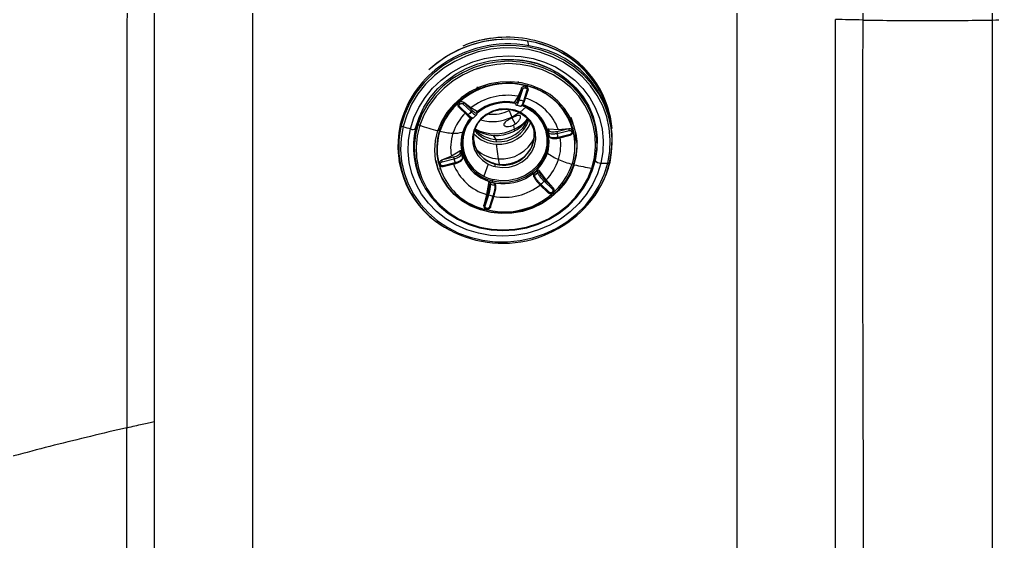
# Model space of a CAD drawing. Extents: x 943 to 1030, y 781 to 934.
# Drawn here: x 1001.1 to 1010.1, y 837.47 to 842.3 of the extents above; entities that cross this region are included whole.
import ezdxf

# ---------------------------------------------------------------- set-up
doc = ezdxf.new("R2010")
doc.units = 0
doc.header["$MEASUREMENT"] = 0
doc.layers.add('1', color=4, linetype='Continuous')

# ---------------------------------------------------------------- blocks, each defined once
blk = doc.blocks.new('AIRA')
at = {"layer": '1', "color": 3, "linetype": 'Continuous', "lineweight": 25}
for p, q in [((62.6344, 38.8911), (62.626, 38.9343)), ((62.7249, 38.8707), (62.6344, 38.8911)), ((62.1546, 38.5061), (62.1575, 38.4978)), ((62.1668, 38.505), (62.1677, 38.5022)), ((62.5664, 38.496), (62.5339, 38.395)), ((62.5663, 38.4964), (62.5359, 38.4232)), ((62.5391, 38.5515), (62.54, 38.5604)), ((62.5493, 38.5484), (62.5495, 38.55)), ((62.5687, 38.5013), (62.5663, 38.4964)), ((62.5663, 38.4964), (62.5664, 38.496)), ((62.5664, 38.496), (62.5687, 38.5013)), ((62.603, 38.5017), (62.6049, 38.5012)), ((62.6056, 38.5158), (62.6076, 38.5153)), ((62.6079, 38.5196), (62.6066, 38.5274)), ((62.5359, 38.4232), (62.5047, 38.3742)), ((62.5461, 38.3878), (62.5785, 38.4888)), ((62.6181, 38.479), (62.5856, 38.3779)), ((62.596, 38.3788), (62.6285, 38.4799)), ((62.6297, 38.4861), (62.6285, 38.4805)), ((62.6285, 38.4799), (62.6285, 38.4805)), ((61.9867, 38.322), (61.983, 38.3263)), ((61.9871, 38.3213), (62.0645, 38.2474)), ((61.9883, 38.3623), (61.9898, 38.3636)), ((62.0736, 38.2514), (61.9961, 38.3253)), ((61.997, 38.351), (61.9985, 38.3524)), ((62.0262, 38.3524), (62.1036, 38.2785)), ((62.0339, 38.3648), (62.0294, 38.3681)), ((62.0294, 38.3681), (62.0339, 38.3645)), ((62.0975, 38.3149), (62.0339, 38.3648)), ((62.0339, 38.3645), (62.0339, 38.3648)), ((62.1114, 38.2906), (62.0339, 38.3645)), ((62.5039, 38.3718), (62.5079, 38.3561)), ((62.5081, 38.3612), (62.5047, 38.3742)), ((62.5538, 38.2753), (62.6085, 38.3214)), ((61.6281, 38.2394), (61.6074, 38.1828)), ((62.1517, 38.287), (62.0975, 38.3149)), ((62.1517, 38.287), (62.1536, 38.2736)), ((62.1564, 38.2676), (62.1541, 38.2845)), ((62.4534, 38.293), (62.4778, 38.2314)), ((62.4778, 38.2314), (62.4794, 38.2232)), ((63.3899, 38.2204), (63.387, 38.2355)), ((61.6114, 38.1656), (61.6074, 38.1828)), ((62.4794, 38.2232), (62.5101, 38.168)), ((62.4923, 38.1566), (62.4997, 38.1183)), ((63.3944, 38.1765), (63.3861, 38.2197)), ((62.3327, 38.0248), (62.3088, 38.0618)), ((62.683, 38.0804), (62.6835, 38.051)), ((62.8146, 38.0926), (62.8106, 38.1127)), ((62.8146, 38.0926), (62.8193, 38.0865)), ((62.9083, 38.1125), (62.8205, 38.1201)), ((62.8232, 38.1064), (62.8205, 38.1201)), ((63.0036, 38.1225), (62.8937, 38.0953)), ((62.8973, 38.0804), (63.0072, 38.1075)), ((63.0167, 38.0706), (62.9068, 38.0434)), ((63.0036, 38.1228), (62.9084, 38.1125)), ((62.9087, 38.0365), (63.0186, 38.0637)), ((63.0096, 38.1234), (63.0036, 38.1228)), ((63.0036, 38.1225), (63.0096, 38.1234)), ((63.0036, 38.1228), (63.0036, 38.1225)), ((63.0242, 38.0664), (63.0185, 38.0645)), ((63.0308, 38.0947), (63.0313, 38.0929)), ((63.0414, 38.1012), (63.0418, 38.0994)), ((63.0571, 38.0465), (63.056, 38.0541)), ((63.2587, 38.0926), (63.2562, 38.1097)), ((62.3372, 38.0031), (62.3327, 38.0248)), ((62.3549, 37.8447), (62.3348, 37.98)), ((61.9195, 37.8682), (61.8293, 37.8327)), ((61.9964, 37.9165), (61.9195, 37.8682)), ((61.9964, 37.9165), (61.999, 37.9028)), ((62.0094, 37.9148), (62.0133, 37.8947)), ((62.0115, 37.8876), (62.0133, 37.8947)), ((62.0233, 37.8557), (62.02, 37.8736)), ((61.4327, 37.8286), (61.4384, 37.7988)), ((61.5915, 37.7883), (61.5955, 37.7714)), ((61.798, 37.8112), (61.7997, 37.8037)), ((61.8068, 37.7943), (61.8063, 37.7961)), ((61.8188, 37.7933), (61.8183, 37.7952)), ((61.8293, 37.8327), (61.8236, 37.8304)), ((61.8236, 37.8304), (61.8293, 37.8324)), ((61.9393, 37.8595), (61.8293, 37.8324)), ((61.8293, 37.8324), (61.8293, 37.8327)), ((61.8329, 37.8174), (61.9428, 37.8446)), ((61.9523, 37.8077), (61.8424, 37.7805)), ((61.8444, 37.7736), (61.9543, 37.8007)), ((62.2602, 37.7965), (62.2182, 37.6849)), ((62.3628, 37.794), (62.3549, 37.8447)), ((63.0549, 37.7903), (63.0535, 37.7979)), ((63.2471, 37.8316), (63.2475, 37.8294)), ((61.8182, 37.7423), (61.8122, 37.7544)), ((61.8442, 37.7744), (61.8383, 37.7734)), ((62.6781, 37.6936), (62.6819, 37.6788)), ((62.6807, 37.7086), (62.6854, 37.6905)), ((62.7171, 37.719), (62.7143, 37.7388)), ((62.7941, 37.65), (62.7323, 37.7328)), ((62.7342, 37.7193), (62.7323, 37.7328)), ((62.2611, 37.6164), (62.2436, 37.514)), ((62.2611, 37.6164), (62.2645, 37.6033)), ((62.2748, 37.6303), (62.2797, 37.611)), ((62.3214, 37.6006), (62.319, 37.6193)), ((62.33, 37.5929), (62.3283, 37.6057)), ((62.7369, 37.6056), (62.8143, 37.5316)), ((62.8234, 37.5357), (62.7459, 37.6096)), ((62.776, 37.6366), (62.8534, 37.5627)), ((62.8611, 37.5749), (62.7837, 37.6488)), ((62.8611, 37.5752), (62.7941, 37.65)), ((62.2518, 37.5174), (62.2193, 37.4163)), ((62.2436, 37.514), (62.2193, 37.4166)), ((62.2315, 37.4091), (62.264, 37.5102)), ((62.8185, 37.5288), (62.8139, 37.5324)), ((62.8526, 37.537), (62.8511, 37.5357)), ((62.8581, 37.5314), (62.8596, 37.5328)), ((62.8648, 37.5705), (62.8611, 37.5752)), ((62.8611, 37.5752), (62.8611, 37.5749)), ((62.8611, 37.5749), (62.8648, 37.5705)), ((62.2193, 37.4166), (62.2182, 37.4108)), ((62.2182, 37.4108), (62.2193, 37.4163)), ((62.2193, 37.4163), (62.2193, 37.4166)), ((62.3035, 37.5003), (62.271, 37.3992)), ((62.2814, 37.4001), (62.3139, 37.5012)), ((62.2409, 37.3799), (62.2428, 37.3794)), ((62.2466, 37.3863), (62.2446, 37.3868)), ((62.2815, 37.4008), (62.2792, 37.3956))]:
    blk.add_line(p, q, dxfattribs=at)
at = {"layer": '1', "color": 3, "linetype": 'Continuous', "lineweight": 25, "flags": 128}
for points in [[(61.7107, 38.671), (61.7849, 38.734), (61.8833, 38.8011), (61.9894, 38.8569), (62.1015, 38.9007), (62.2182, 38.9318), (62.3376, 38.9498), (62.458, 38.9544), (62.5777, 38.9455), (62.6949, 38.9233), (62.8079, 38.888), (62.9151, 38.8403), (63.0149, 38.7808), (63.1059, 38.7103), (63.1867, 38.6299), (63.2561, 38.5408), (63.3132, 38.4442), (63.357, 38.3416), (63.387, 38.2345), (63.4028, 38.1249)], [(63.3808, 37.8063), (63.3999, 37.9158), (63.4046, 38.0261), (63.395, 38.1358), (63.3711, 38.2432), (63.3333, 38.3468), (63.2822, 38.445), (63.2185, 38.5364), (63.1431, 38.6197), (63.0571, 38.6936), (62.9619, 38.7572), (62.8586, 38.8094), (62.749, 38.8494), (62.6345, 38.8768), (62.5169, 38.8911), (62.3978, 38.8922), (62.2791, 38.8799), (62.1623, 38.8544), (62.0493, 38.8162), (61.9417, 38.7658), (61.841, 38.704), (61.7487, 38.6315), (61.6662, 38.5496), (61.5946, 38.4593), (61.5351, 38.3621), (61.4884, 38.2593), (61.4553, 38.1523)], [(63.3648, 37.8038), (63.3836, 37.9113), (63.3882, 38.0198), (63.3788, 38.1275), (63.3553, 38.233), (63.3182, 38.3347), (63.268, 38.4312), (63.2054, 38.521), (63.1313, 38.6028), (63.0469, 38.6754), (62.9533, 38.7378), (62.8519, 38.7891), (62.7442, 38.8285), (62.6318, 38.8554), (62.5162, 38.8695), (62.3993, 38.8704), (62.2826, 38.8584), (62.1679, 38.8334), (62.0569, 38.7959), (61.9512, 38.7464), (61.8523, 38.6856), (61.7616, 38.6144), (61.6806, 38.534), (61.6103, 38.4453), (61.5518, 38.3498), (61.5059, 38.2487), (61.4734, 38.1437)], [(61.5415, 38.1221), (61.5732, 38.2236), (61.6183, 38.321), (61.6761, 38.4128), (61.7456, 38.4975), (61.8257, 38.5738), (61.9152, 38.6405), (62.0128, 38.6965), (62.1167, 38.741), (62.2255, 38.7732), (62.3373, 38.7927), (62.4505, 38.799), (62.5631, 38.7923), (62.6736, 38.7724), (62.7801, 38.7398), (62.8809, 38.695), (62.9744, 38.6386), (63.0592, 38.5716), (63.134, 38.4951), (63.1975, 38.4101), (63.2488, 38.3181), (63.287, 38.2206), (63.3115, 38.1189), (63.322, 38.0149), (63.3183, 37.91), (63.3005, 37.806)], [(61.5889, 38.1274), (61.6203, 38.2271), (61.6654, 38.3224), (61.7234, 38.4119), (61.7933, 38.494), (61.8738, 38.5673), (61.9637, 38.6304), (62.0613, 38.6825), (62.1651, 38.7224), (62.2731, 38.7497), (62.3837, 38.7637), (62.4949, 38.7644), (62.6047, 38.7515), (62.7114, 38.7255), (62.813, 38.6866), (62.9079, 38.6356), (62.9944, 38.5734), (63.071, 38.501), (63.1365, 38.4197), (63.1897, 38.3308), (63.2297, 38.2359), (63.2558, 38.1366), (63.2676, 38.0345), (63.2648, 37.9316), (63.2475, 37.8294)], [(63.2306, 37.7615), (63.2554, 37.862), (63.266, 37.9642), (63.262, 38.0664), (63.2437, 38.1668), (63.2113, 38.2638), (63.1654, 38.3556), (63.1068, 38.4407), (63.0364, 38.5177), (62.9555, 38.5851), (62.8654, 38.642), (62.7678, 38.6872), (62.6642, 38.7201), (62.5564, 38.74), (62.4463, 38.7466), (62.3358, 38.7398), (62.2268, 38.7197), (62.1211, 38.6867), (62.0205, 38.6414), (61.9267, 38.5844), (61.8415, 38.5168), (61.7661, 38.4398), (61.7019, 38.3546), (61.6501, 38.2627), (61.6114, 38.1656)], [(63.2175, 37.7579), (63.2419, 37.8566), (63.2522, 37.957), (63.2483, 38.0573), (63.2304, 38.156), (63.1986, 38.2512), (63.1535, 38.3414), (63.0959, 38.425), (63.0268, 38.5005), (62.9473, 38.5668), (62.8589, 38.6226), (62.7629, 38.667), (62.6612, 38.6993), (62.5554, 38.7188), (62.4473, 38.7253), (62.3388, 38.7187), (62.2317, 38.699), (62.1278, 38.6666), (62.0291, 38.622), (61.937, 38.5661), (61.8532, 38.4997), (61.7792, 38.424), (61.7162, 38.3403), (61.6653, 38.2501), (61.6273, 38.1548)], [(63.0549, 37.7903), (63.0761, 37.8799), (63.0827, 37.9711), (63.0746, 38.0617), (63.052, 38.1497), (63.0154, 38.2333), (62.9655, 38.3105), (62.9036, 38.3795), (62.8309, 38.439), (62.7492, 38.4874), (62.6601, 38.5238), (62.5659, 38.5473), (62.4684, 38.5575), (62.37, 38.554), (62.2727, 38.537), (62.1789, 38.5068), (62.0905, 38.4641), (62.0096, 38.4099), (61.9379, 38.3454), (61.8771, 38.272), (61.8285, 38.1913), (61.7932, 38.1052)], [(62.527, 38.5316), (62.5267, 38.5315), (62.5266, 38.5315)], [(62.299, 37.6412), (62.376, 37.6294), (62.4544, 37.6318), (62.5313, 37.6484), (62.6037, 37.6784), (62.6688, 37.7208), (62.7241, 37.7739), (62.7675, 37.8356), (62.7973, 37.9036), (62.8124, 37.9753), (62.8122, 38.0479), (62.7967, 38.1187), (62.7665, 38.1848), (62.7227, 38.2438), (62.6671, 38.2935), (62.6018, 38.3318), (62.5764, 38.3425)], [(62.6085, 38.3214), (62.67, 38.2824), (62.7218, 38.233), (62.762, 38.175), (62.7892, 38.1105), (62.8023, 38.042), (62.8008, 37.972), (62.7847, 37.9032), (62.7548, 37.8382), (62.712, 37.7793), (62.6581, 37.7288), (62.5949, 37.6886), (62.525, 37.6602), (62.4508, 37.6447), (62.3753, 37.6426), (62.3012, 37.654)], [(62.4914, 38.2985), (62.427, 38.3075), (62.3615, 38.303), (62.2983, 38.2852), (62.2405, 38.2549), (62.1911, 38.2137), (62.1524, 38.1636), (62.1264, 38.1072), (62.1144, 38.0472), (62.117, 37.9866), (62.1341, 37.9285), (62.1647, 37.8758), (62.2075, 37.8311), (62.2602, 37.7965)], [(62.3226, 37.7734), (62.3871, 37.7643), (62.4526, 37.7689), (62.5158, 37.7867), (62.5735, 37.817), (62.623, 37.8582), (62.6617, 37.9083), (62.6877, 37.9647), (62.6997, 38.0247), (62.6971, 38.0853), (62.68, 38.1433), (62.6493, 38.1961), (62.6066, 38.2408), (62.5538, 38.2753)], [(62.4778, 38.2314), (62.5397, 38.2692), (62.5417, 38.2708)], [(63.0233, 38.23), (63.0264, 38.2217), (63.0407, 38.1757)], [(61.4734, 38.1437), (61.4547, 38.0362), (61.45, 37.9278), (61.4595, 37.82), (61.4829, 37.7145), (61.52, 37.6128), (61.5702, 37.5163), (61.6328, 37.4266), (61.7069, 37.3447), (61.7913, 37.2721), (61.8849, 37.2097), (61.9863, 37.1584), (62.094, 37.1191), (62.2065, 37.0922), (62.322, 37.0781), (62.439, 37.0771), (62.5556, 37.0892), (62.6703, 37.1142), (62.7813, 37.1517), (62.8871, 37.2012), (62.986, 37.262), (63.0766, 37.3331), (63.1577, 37.4136), (63.228, 37.5023), (63.2865, 37.5978), (63.3323, 37.6988), (63.3648, 37.8038)], [(61.6114, 38.1656), (61.5866, 38.0652), (61.5761, 37.963), (61.58, 37.8608), (61.5983, 37.7603), (61.6307, 37.6634), (61.6766, 37.5715), (61.7352, 37.4864), (61.8056, 37.4095), (61.8865, 37.342), (61.9766, 37.2852), (62.0743, 37.2399), (62.1778, 37.2071), (62.2856, 37.1872), (62.3957, 37.1806), (62.5062, 37.1874), (62.6152, 37.2074), (62.721, 37.2404), (62.8215, 37.2858), (62.9153, 37.3428), (63.0006, 37.4103), (63.0759, 37.4874), (63.1401, 37.5726), (63.1919, 37.6645), (63.2306, 37.7615)], [(61.6273, 38.1548), (61.603, 38.0561), (61.5926, 37.9558), (61.5965, 37.8554), (61.6144, 37.7568), (61.6462, 37.6615), (61.6913, 37.5714), (61.7489, 37.4878), (61.8181, 37.4122), (61.8975, 37.3459), (61.986, 37.2901), (62.0819, 37.2457), (62.1836, 37.2135), (62.2894, 37.1939), (62.3975, 37.1874), (62.506, 37.1941), (62.6131, 37.2138), (62.717, 37.2462), (62.8158, 37.2907), (62.9078, 37.3467), (62.9916, 37.4131), (63.0656, 37.4887), (63.1286, 37.5724), (63.1795, 37.6627), (63.2175, 37.7579)], [(63.3005, 37.806), (63.2688, 37.7045), (63.2237, 37.6071), (63.1659, 37.5153), (63.0964, 37.4306), (63.0163, 37.3543), (62.9267, 37.2876), (62.8292, 37.2316), (62.7253, 37.1871), (62.6165, 37.1549), (62.5047, 37.1354), (62.3915, 37.1291), (62.2789, 37.1358), (62.1684, 37.1557), (62.0619, 37.1883), (61.9611, 37.2331), (61.8676, 37.2895), (61.7828, 37.3565), (61.708, 37.433), (61.6445, 37.518), (61.5932, 37.61), (61.555, 37.7076), (61.5305, 37.8092), (61.5199, 37.9132), (61.5236, 38.0181), (61.5415, 38.1221)], [(63.0549, 37.7903), (63.0196, 37.7042), (62.971, 37.6236), (62.9102, 37.5502), (62.8386, 37.4856), (62.7576, 37.4314), (62.6693, 37.3888), (62.5754, 37.3586), (62.4782, 37.3415), (62.3797, 37.3381), (62.2823, 37.3482), (62.188, 37.3717), (62.099, 37.4081), (62.0172, 37.4566), (61.9446, 37.516), (61.8826, 37.5851), (61.8327, 37.6623), (61.7961, 37.7458), (61.7735, 37.8339), (61.7654, 37.9245), (61.772, 38.0156), (61.7932, 38.1052)], [(63.0167, 38.0706), (63.0172, 38.0687), (63.0176, 38.067), (63.018, 38.0656), (63.0183, 38.0645), (63.0185, 38.0639), (63.0186, 38.0637), (63.0186, 38.0639), (63.0185, 38.0645)], [(61.7741, 37.8301), (61.7946, 37.7534), (61.8313, 37.6698), (61.8811, 37.5926), (61.9431, 37.5236), (62.0158, 37.4641), (62.0975, 37.4157), (62.1865, 37.3793), (62.2808, 37.3557), (62.3783, 37.3456), (62.4767, 37.3491), (62.5739, 37.3661), (62.6678, 37.3963), (62.7562, 37.439), (62.8371, 37.4932), (62.9088, 37.5577), (62.9696, 37.6311), (63.0182, 37.7118), (63.0535, 37.7979)], [(61.9523, 37.8077), (61.9528, 37.8057), (61.9533, 37.804), (61.9536, 37.8026), (61.9539, 37.8016), (61.9542, 37.8009), (61.9543, 37.8007), (61.9543, 37.8009), (61.9542, 37.8015)], [(63.2475, 37.8294), (63.2161, 37.7297), (63.1776, 37.6463)]]:
    blk.add_lwpolyline(points, dxfattribs=at)
at = {"layer": '1', "color": 3, "linetype": 'Continuous', "lineweight": 25}
for centre, radius, start, end in [((62.4369, 37.8845), 1.0668, 79.78866, 132.83774), ((62.4348, 37.8922), 1.0775, 89.78047, 112.39596), ((62.4346, 37.8937), 1.0759, 76.15713, 109.00946), ((62.4459, 37.8363), 1.0715, 79.87059, 126.94344), ((62.4874, 38.0254), 0.9194, 12.20026, 81.33137), ((62.4927, 38.0462), 0.9141, 11.95, 77.40625), ((62.5168, 38.0056), 0.8897, 347.53198, 76.47648), ((62.3698, 37.9295), 0.9513, 126.65262, 165.86558), ((62.4753, 37.969), 0.7935, 10.21261, 87.10993), ((62.4385, 37.876), 0.6655, 75.25521, 160.29014), ((62.5809, 38.5066), 0.0179, 215.98822, 262.47725), ((62.5566, 38.5176), 0.049, 341.06684, 357.85666), ((62.5586, 38.5171), 0.049, 341.06684, 357.85666), ((62.4901, 37.9611), 0.5708, 343.07551, 78.08512), ((62.4367, 37.8832), 0.549, 79.59599, 128.15757), ((62.465, 37.9572), 0.4698, 19.30996, 73.352), ((62.6226, 38.4869), 0.00914, 240.31787, 309.70748), ((61.9898, 38.3282), 0.00693, 243.28679, 335.45194), ((62.0236, 38.3804), 0.0397, 207.17503, 227.81579), ((62.0251, 38.3818), 0.0397, 207.17503, 227.81579), ((62.0143, 38.3685), 0.0201, 306.50513, 348.51252), ((62.4267, 37.9342), 0.4396, 79.50278, 128.66518), ((62.4256, 37.94), 0.43, 78.98864, 129.38863), ((62.4246, 37.9454), 0.4191, 78.57099, 129.81134), ((62.5484, 38.4055), 0.0179, 215.98674, 262.47786), ((62.4425, 37.8886), 0.5098, 73.6947, 78.27748), ((62.4323, 37.9732), 0.3902, 63.15486, 69.11297), ((62.4607, 38.0042), 0.362, 342.81126, 70.8417), ((62.5905, 38.3911), 0.0141, 249.93803, 289.64039), ((62.5943, 38.3794), 0.00179, 299.94457, 340.16161), ((62.3921, 37.9329), 0.4818, 135.38627, 161.93473), ((62.3722, 37.9899), 0.3563, 138.5739, 258.14867), ((62.3912, 37.9725), 0.387, 139.13228, 161.9087), ((62.3676, 37.9943), 0.3436, 137.6174, 244.22923), ((62.0661, 38.256), 0.00873, 259.54389, 328.44987), ((62.4218, 37.8949), 0.4983, 129.67363, 134.32693), ((62.0917, 38.2946), 0.0201, 306.50457, 348.51391), ((62.3, 38.5907), 0.401, 254.25851, 296.33484), ((62.2955, 38.6142), 0.3579, 265.10014, 296.18527), ((62.4861, 38.3005), 0.00567, 281.25897, 340.04638), ((62.4197, 38.0098), 0.2976, 63.19743, 76.03899), ((62.2984, 37.9648), 0.8736, 166.9694, 242.76272), ((62.2917, 37.9543), 0.8596, 166.68042, 236.05549), ((61.4639, 38.1677), 0.0176, 199.4902, 240.79357), ((61.4956, 38.2136), 0.0733, 236.69173, 252.41719), ((62.2026, 40.3223), 2.2973, 251.49474, 253.2763), ((62.3015, 37.9573), 0.7298, 161.99754, 193.39113), ((61.6323, 38.1793), 0.025, 213.06189, 258.43344), ((62.4193, 40.5023), 2.4775, 251.3568, 255.36198), ((62.3333, 38.4216), 0.3606, 266.10323, 324.22621), ((62.3545, 38.3143), 0.2904, 265.69723, 339.05012), ((62.3585, 38.2943), 0.3151, 265.69818, 339.01101), ((62.3592, 38.2903), 0.288, 265.61002, 342.58268), ((62.332, 38.4619), 0.3823, 296.00797, 319.49226), ((63.0438, 38.1641), 0.012, 86.76276, 105.13248), ((64.1706, 38.3822), 1.1487, 190.35814, 190.74226), ((63.041, 38.1742), 0.00617, 280.36737, 327.891), ((62.5399, 38.0046), 0.728, 354.33318, 10.89467), ((61.5622, 38.1514), 0.0359, 234.7911, 318.01578), ((62.2963, 37.955), 0.7281, 166.30123, 209.29487), ((62.3341, 37.9376), 0.5508, 161.97825, 193.27003), ((62.3581, 37.9343), 0.5708, 163.07551, 258.08512), ((62.385, 40.3841), 2.3476, 255.36165, 255.82835), ((61.964, 38.7037), 0.6221, 255.86265, 267.23836), ((62.3529, 37.9465), 0.4404, 162.02923, 190.23148), ((61.9514, 38.3227), 0.241, 265.87308, 287.37837), ((62.3723, 37.9861), 0.3648, 163.01123, 258.1494), ((62.3489, 38.2809), 0.3012, 222.60245, 267.31715), ((62.3496, 38.2775), 0.2747, 217.74777, 267.4055), ((62.3456, 38.3017), 0.2773, 221.89982, 267.32993), ((62.3276, 38.4099), 0.3486, 237.29334, 266.90713), ((62.3225, 38.4726), 0.3962, 242.53043, 296.56794), ((62.4, 38.0768), 0.2879, 254.31801, 355.86138), ((62.4017, 38.0679), 0.2823, 254.06944, 2.45642), ((62.5764, 38.1399), 0.0797, 195.76728, 206.23621), ((62.4804, 37.986), 0.3508, 11.11831, 17.69078), ((63.2434, 38.1707), 0.3577, 192.15968, 194.61968), ((62.4979, 37.9581), 0.4176, 11.78722, 17.02213), ((63.3533, 38.1978), 0.3577, 192.15975, 194.61966), ((63.0291, 38.1093), 0.0147, 276.61652, 326.51751), ((63.0296, 38.1075), 0.0147, 276.61652, 326.51751), ((62.5154, 38.0024), 0.5572, 7.25714, 13.52767), ((62.5036, 38.0327), 0.5616, 354.76076, 3.44793), ((62.379, 38.0455), 0.2549, 186.99502, 257.60188), ((62.3793, 38.1845), 0.3407, 265.90059, 334.12031), ((62.9754, 38.0591), 0.0704, 192.82132, 198.69677), ((62.4899, 37.9749), 0.4407, 342.03507, 8.58885), ((62.3539, 37.9813), 0.3508, 190.92863, 197.88072), ((62.3575, 37.9623), 0.3508, 191.11831, 197.69078), ((62.371, 38.1704), 0.3261, 227.70778, 267.17992), ((62.4054, 38.0413), 0.4262, 255.3091, 340.23625), ((63.1253, 38.3389), 0.5447, 234.1828, 246.6182), ((62.2943, 37.957), 0.7266, 190.9495, 207.03674), ((61.8132, 37.8076), 0.0134, 239.0293, 292.22064), ((61.8137, 37.8058), 0.0134, 239.0293, 292.22064), ((62.179, 37.9077), 0.3577, 192.15975, 194.61966), ((61.911, 37.7961), 0.0704, 192.82138, 198.69671), ((62.3786, 37.9648), 0.4707, 200.90239, 253.32758), ((62.2889, 37.9349), 0.3577, 192.15968, 194.61969), ((62.3516, 37.9299), 0.4176, 191.78722, 197.02213), ((62.4096, 38.0194), 0.6655, 255.25521, 340.29014), ((62.3944, 38.0621), 0.2976, 243.19743, 256.03899), ((62.3922, 38.1123), 0.3197, 255.76728, 309.52082), ((62.3213, 37.7967), 0.00299, 355.505, 73.17571), ((62.2482, 37.7902), 0.0763, 347.22449, 4.7226), ((62.4511, 37.9883), 0.4818, 315.38627, 341.93473), ((63.2357, 38.5759), 0.8061, 246.09983, 255.66315), ((63.5866, 40.0384), 2.3031, 256.14334, 256.61601), ((63.5608, 39.9047), 2.1741, 256.54472, 260.91469), ((62.4857, 38.035), 0.9267, 318.25821, 346.17597), ((63.297, 37.8698), 0.0639, 219.25278, 273.1441), ((62.504, 38.0197), 0.9024, 329.35428, 346.32533), ((63.3895, 39.4844), 1.6807, 266.9643, 269.1586), ((63.367, 37.8421), 0.0383, 266.69806, 291.05992), ((63.3789, 37.8128), 0.00669, 286.2188, 6.54788), ((62.4178, 38.0343), 0.4186, 308.9103, 315.09026), ((62.4215, 38.0154), 0.4186, 309.07894, 314.92139), ((63.2223, 37.7661), 0.00946, 239.2972, 331.27149), ((62.3966, 38.0379), 0.3956, 243.19743, 256.03899), ((62.4005, 38.0397), 0.4282, 252.94293, 259.02925), ((62.4041, 38.0208), 0.4283, 253.10903, 258.86315), ((62.7215, 37.576), 0.4275, 171.23439, 172.87763), ((62.8063, 37.563), 0.5133, 169.78734, 171.24181), ((62.4065, 38.0381), 0.549, 259.59599, 308.15757), ((62.7396, 37.6125), 0.00693, 243.28293, 335.45408), ((62.4278, 37.9931), 0.4983, 309.67363, 314.32693), ((62.7641, 37.6528), 0.0201, 306.50461, 348.51382), ((62.3932, 38.1051), 1.0414, 236.05615, 328.4143), ((62.2663, 37.5279), 0.0179, 215.98664, 262.4779), ((62.4071, 37.9995), 0.5098, 253.6947, 258.27748), ((62.8159, 37.5402), 0.00874, 259.54445, 328.44931), ((62.8588, 37.5404), 0.009, 211.66912, 265.97878), ((62.8588, 37.5399), 0.00685, 204.98819, 278.56591), ((62.8415, 37.5789), 0.0201, 306.50513, 348.51252), ((62.2338, 37.4268), 0.0179, 215.98822, 262.47725), ((62.3079, 37.5066), 0.00769, 235.36948, 321.98454), ((62.238, 37.3863), 0.00669, 293.0787, 4.37991), ((62.237, 37.387), 0.00957, 307.39067, 356.01775), ((62.2756, 37.4072), 0.00914, 240.31787, 309.70748)]:
    blk.add_arc(centre, radius, start, end, dxfattribs=at)
for points, knots in [([(60.0823, 44.0667), (60.0823, 43.8871), (60.0823, 43.5279), (60.0823, 42.9858), (60.0823, 42.4445), (60.0823, 41.9058), (60.0823, 41.3709), (60.0823, 40.8407), (60.0823, 40.2457), (60.0823, 39.5886), (60.0823, 38.8724), (60.0823, 38.1656), (60.0823, 37.467), (60.0823, 36.6767), (60.0823, 35.7968), (60.0823, 34.8275), (60.0823, 33.8627), (60.0823, 32.8986), (60.0823, 31.931), (60.0823, 30.9569), (60.0823, 30.2961), (60.0823, 29.9658)], [0, 0, 0, 0, 0.035708, 0.071417, 0.107126, 0.142839, 0.178551, 0.214264, 0.249979, 0.299977, 0.349976, 0.399977, 0.449978, 0.49998, 0.571411, 0.642843, 0.714275, 0.785708, 0.85714, 0.928571, 1, 1, 1, 1]), ([(64.5593, 29.9544), (64.5593, 30.2856), (64.5593, 30.948), (64.5593, 31.9238), (64.5593, 32.8928), (64.5593, 33.8575), (64.5593, 34.8225), (64.5593, 35.7916), (64.5593, 36.6707), (64.5593, 37.46), (64.5593, 38.1575), (64.5593, 38.863), (64.5593, 39.5775), (64.5593, 40.2328), (64.5593, 40.8261), (64.5593, 41.3546), (64.5593, 41.8877), (64.5593, 42.4246), (64.5593, 42.9638), (64.5593, 43.5038), (64.5593, 43.8616), (64.5593, 44.0405)], [0, 0, 0, 0, 0.0714288, 0.1428596, 0.2142916, 0.285724, 0.3571563, 0.4285882, 0.5000193, 0.5500211, 0.6000223, 0.6500231, 0.7000228, 0.7500209, 0.7857351, 0.8214486, 0.8571611, 0.8928738, 0.9285831, 0.9642918, 1, 1, 1, 1]), ([(59.1708, 43.3466), (59.1708, 43.1204), (59.1708, 42.6679), (59.1708, 41.9886), (59.1709, 41.3115), (59.1709, 40.6376), (59.1709, 39.9678), (59.1708, 39.192), (59.1707, 38.3134), (59.1707, 37.3361), (59.1708, 36.3691), (59.1708, 35.7328), (59.1707, 35.4147)], [0, 0, 0, 0, 0.083327, 0.166655, 0.249987, 0.33332, 0.416654, 0.49999, 0.624989, 0.749991, 0.874994, 1, 1, 1, 1]), ([(58.9208, 43.2531), (58.9208, 43.0029), (58.9208, 42.502), (58.9209, 41.7495), (58.9209, 41.1505), (58.9209, 40.7043), (58.921, 40.4101), (58.921, 40.1162), (58.9209, 39.8229), (58.9209, 39.53), (58.9209, 39.2372), (58.9208, 38.9417), (58.9208, 38.6407), (58.9207, 38.3319), (58.9207, 38.0154), (58.9207, 37.6912), (58.9207, 37.3794), (58.9207, 37.0478), (58.9207, 36.688), (58.9208, 36.2724), (58.9208, 35.8249), (58.9208, 35.5172), (58.9208, 35.3577)], [0, 0, 0, 0, 0.0928563, 0.1859183, 0.2792045, 0.3159117, 0.3526519, 0.389428, 0.4262415, 0.4630926, 0.4999816, 0.5370658, 0.5752633, 0.6145729, 0.6549919, 0.6965193, 0.7391571, 0.7751965, 0.8248027, 0.8788044, 0.9372037, 1, 1, 1, 1]), ([(65.7208, 43.2531), (65.7208, 43.0226), (65.7208, 42.5617), (65.7208, 41.8697), (65.7208, 41.1793), (65.7208, 40.4918), (65.7208, 39.8075), (65.7208, 39.355), (65.7208, 39.1287)], [0, 0, 0, 0, 0.166659, 0.333323, 0.49999, 0.666658, 0.833328, 1, 1, 1, 1]), ([(66.9208, 39.1289), (66.9208, 39.3551), (66.9209, 39.8076), (66.9209, 40.4918), (66.921, 41.1794), (66.921, 41.8697), (66.9211, 42.5617), (66.9211, 43.0226), (66.9212, 43.2531)], [0, 0, 0, 0, 0.166672, 0.333342, 0.50001, 0.666677, 0.833341, 1, 1, 1, 1]), ([(65.4708, 30.2836), (65.4708, 30.327), (65.4708, 30.4234), (65.4708, 30.5821), (65.4708, 30.7692), (65.4708, 30.9847), (65.4707, 31.2232), (65.4707, 31.4665), (65.4707, 31.7239), (65.4707, 31.9797), (65.4707, 32.2313), (65.4707, 32.4712), (65.4707, 32.6769), (65.4707, 32.8611), (65.4707, 33.0139), (65.4707, 33.1704), (65.4707, 33.3306), (65.4707, 33.5111), (65.4707, 33.7138), (65.4707, 33.9294), (65.4708, 34.1296), (65.4708, 34.3009), (65.4708, 34.4298), (65.4708, 34.5221), (65.4708, 34.5822), (65.4708, 34.6222), (65.4708, 34.6438), (65.4708, 34.652), (65.4708, 34.6553), (65.4708, 34.6567), (65.4708, 34.6574), (65.4708, 34.7461), (65.4708, 34.9124), (65.4708, 35.1454), (65.4708, 35.3152), (65.4708, 35.4305), (65.4708, 35.5002), (65.4708, 35.5639), (65.4708, 35.6216), (65.4708, 35.6733), (65.4708, 35.7189), (65.4708, 35.7761), (65.4708, 35.8471), (65.4708, 35.9338), (65.4708, 36.0048), (65.4708, 36.0648), (65.4708, 36.1236), (65.4708, 36.2069), (65.4708, 36.2958), (65.4708, 36.448), (65.4708, 36.5745), (65.4708, 36.6898), (65.4708, 36.7257), (65.4708, 36.7617), (65.4708, 36.7977), (65.4708, 36.8336), (65.4708, 36.8604), (65.4708, 36.8846), (65.4708, 36.9122), (65.4708, 36.9672), (65.4708, 37.054), (65.4708, 37.1845), (65.4708, 37.3579), (65.4708, 37.5087), (65.4708, 37.6194), (65.4708, 37.6766), (65.4708, 37.7358), (65.4708, 37.7973), (65.4708, 37.8608), (65.4708, 37.9266), (65.4708, 38.1597), (65.4708, 38.561), (65.4708, 38.9431), (65.4708, 39.1341)], [0, 0, 0, 0, 0.014959, 0.0331671, 0.0546243, 0.0793306, 0.107286, 0.1366675, 0.1629843, 0.1957513, 0.2245598, 0.2494097, 0.2780845, 0.295123, 0.3125785, 0.3304509, 0.3487402, 0.3674463, 0.3922134, 0.4180846, 0.4411316, 0.4606184, 0.476545, 0.4851063, 0.4921168, 0.4970031, 0.4987727, 0.4994776, 0.4997735, 0.499901, 0.4999565, 0.4999999, 0.5301625, 0.5565935, 0.5792929, 0.5878789, 0.5957795, 0.6029947, 0.6095245, 0.6153689, 0.6205279, 0.6250015, 0.634802, 0.6446027, 0.6544036, 0.6589067, 0.6649227, 0.67433, 0.6871287, 0.6950063, 0.7258064, 0.7298398, 0.7338732, 0.7379066, 0.74194, 0.7459734, 0.7500068, 0.7509537, 0.7540906, 0.7592872, 0.7694201, 0.7832147, 0.8030118, 0.8274021, 0.8335088, 0.839847, 0.8464167, 0.8532179, 0.8602505, 0.8675147, 0.8750104, 0.937506, 1, 1, 1, 1]), ([(65.7208, 39.1287), (65.6783, 39.1296), (65.5932, 39.1313), (65.5116, 39.1332), (65.4708, 39.1341)], [0, 0, 0, 0, 0.5000701, 1, 1, 1, 1]), ([(65.7208, 39.1287), (65.7208, 39.1124), (65.7208, 39.0675), (65.7208, 38.9818), (65.7207, 38.8596), (65.7207, 38.7422), (65.7206, 38.6395), (65.7205, 38.562), (65.7205, 38.4788), (65.7204, 38.3902), (65.7203, 38.2975), (65.7201, 38.1265), (65.7199, 37.8856), (65.7196, 37.6279), (65.7195, 37.4257), (65.7195, 37.2383), (65.7195, 37.0291), (65.7197, 36.816), (65.7199, 36.6478), (65.7202, 36.524), (65.7204, 36.4453), (65.7206, 36.3679), (65.7208, 36.277), (65.7212, 36.1574), (65.7216, 36.038), (65.722, 35.9193), (65.7224, 35.8047), (65.7228, 35.6917), (65.7231, 35.5746), (65.7237, 35.3375), (65.724, 35.1083), (65.7243, 34.9024), (65.7244, 34.8351), (65.7246, 34.7663), (65.725, 34.6364), (65.7256, 34.4644), (65.726, 34.2812), (65.7262, 34.1453), (65.7263, 34.0254), (65.7264, 33.897), (65.7264, 33.7411), (65.7263, 33.5681), (65.7262, 33.3802), (65.726, 33.2376), (65.7258, 33.1387), (65.7258, 33.09), (65.7257, 33.0402), (65.7256, 32.9894), (65.7255, 32.9376), (65.7254, 32.8912), (65.7254, 32.8423), (65.7252, 32.7822), (65.7251, 32.6829), (65.7248, 32.5376), (65.7243, 32.3403), (65.7238, 32.0978), (65.7231, 31.8102), (65.7223, 31.4776), (65.7216, 31.1002), (65.721, 30.678), (65.7209, 30.382), (65.7208, 30.2265)], [0, 0, 0, 0, 0.005299, 0.014603, 0.027855, 0.045056, 0.052895, 0.061342, 0.0704, 0.080067, 0.090343, 0.100748, 0.136137, 0.169506, 0.185753, 0.202979, 0.231556, 0.255201, 0.273915, 0.287696, 0.296546, 0.300241, 0.313609, 0.326976, 0.340343, 0.35371, 0.366839, 0.378885, 0.391737, 0.406225, 0.45874, 0.469057, 0.475836, 0.481507, 0.492372, 0.51984, 0.539804, 0.554548, 0.565983, 0.580532, 0.598196, 0.618974, 0.639395, 0.662133, 0.667555, 0.673095, 0.678751, 0.684524, 0.690414, 0.69642, 0.700336, 0.707084, 0.716931, 0.73423, 0.756696, 0.78433, 0.81713, 0.855097, 0.898231, 0.946532, 1, 1, 1, 1]), ([(65.7208, 39.1287), (65.8202, 39.1272), (66.0189, 39.124), (66.3208, 39.1229), (66.6226, 39.1242), (66.8214, 39.1273), (66.9208, 39.1289)], [0, 0, 0, 0, 0.250023, 0.500031, 0.750021, 1, 1, 1, 1]), ([(66.9208, 39.1289), (66.9633, 39.1297), (67.0484, 39.1313), (67.13, 39.1327), (67.1708, 39.1335)], [0, 0, 0, 0, 0.500072, 1, 1, 1, 1]), ([(66.9208, 30.2265), (66.9208, 30.9551), (66.9208, 32.4122), (66.9208, 34.1744), (66.9208, 35.5059), (66.9208, 36.3979), (66.9208, 37.2983), (66.9208, 38.2079), (66.9208, 38.8219), (66.9208, 39.1289)], [0, 0, 0, 0, 0.250004, 0.500007, 0.600008, 0.70001, 0.800008, 0.900005, 1, 1, 1, 1]), ([(62.6056, 38.5158), (62.6021, 38.5163), (62.595, 38.5174), (62.5843, 38.5146), (62.5748, 38.5092), (62.5707, 38.5039), (62.5687, 38.5013)], [0, 0, 0, 0, 0.247558, 0.500834, 0.753648, 1, 1, 1, 1]), ([(62.5785, 38.4888), (62.5797, 38.4913), (62.5821, 38.4963), (62.589, 38.5008), (62.5963, 38.5027), (62.6008, 38.502), (62.603, 38.5017)], [0, 0, 0, 0, 0.279486, 0.559002, 0.779415, 1, 1, 1, 1]), ([(62.6049, 38.5012), (62.6076, 38.5002), (62.6129, 38.4982), (62.6176, 38.4919), (62.6194, 38.4852), (62.6185, 38.481), (62.6181, 38.479)], [0, 0, 0, 0, 0.279658, 0.559227, 0.779582, 1, 1, 1, 1]), ([(62.6066, 38.5274), (62.6459, 38.5152), (62.7247, 38.491), (62.8294, 38.4281), (62.9191, 38.3486), (62.9889, 38.2535), (63.0365, 38.154), (63.0487, 38.0848), (63.0542, 38.0537)], [0, 0, 0, 0, 0.171926, 0.343853, 0.515779, 0.687705, 0.859632, 1, 1, 1, 1]), ([(62.6297, 38.4861), (62.6297, 38.4892), (62.6296, 38.4956), (62.6249, 38.5045), (62.6175, 38.5117), (62.6109, 38.5141), (62.6076, 38.5153)], [0, 0, 0, 0, 0.246603, 0.499388, 0.752586, 1, 1, 1, 1]), ([(61.9883, 38.3623), (61.986, 38.3597), (61.9813, 38.3545), (61.9783, 38.3447), (61.9785, 38.3347), (61.9815, 38.3291), (61.983, 38.3263)], [0, 0, 0, 0, 0.247675, 0.501043, 0.753791, 1, 1, 1, 1]), ([(62.0294, 38.3681), (62.0263, 38.3694), (62.0201, 38.3722), (62.0092, 38.3725), (61.9984, 38.37), (61.9926, 38.3657), (61.9898, 38.3636)], [0, 0, 0, 0, 0.24664, 0.499524, 0.752684, 1, 1, 1, 1]), ([(61.9961, 38.3253), (61.9944, 38.3274), (61.991, 38.3317), (61.9904, 38.3394), (61.9925, 38.3461), (61.9955, 38.3494), (61.997, 38.351)], [0, 0, 0, 0, 0.279486, 0.559002, 0.779415, 1, 1, 1, 1]), ([(61.9985, 38.3524), (62.0008, 38.354), (62.0055, 38.3573), (62.0138, 38.3581), (62.0211, 38.3564), (62.0245, 38.3537), (62.0262, 38.3524)], [0, 0, 0, 0, 0.279658, 0.559227, 0.779582, 1, 1, 1, 1]), ([(62.5047, 38.3742), (62.5041, 38.3735), (62.5033, 38.3727), (62.5038, 38.3718), (62.5038, 38.3717)], [0, 0, 0, 0, 0.897798, 1, 1, 1, 1]), ([(62.5081, 38.3612), (62.5078, 38.3603), (62.5074, 38.3584), (62.5077, 38.3565), (62.5079, 38.3555)], [0, 0, 0, 0, 0.481432, 1, 1, 1, 1]), ([(62.5339, 38.395), (62.5313, 38.3876), (62.5261, 38.3727), (62.5182, 38.3589), (62.5115, 38.3537), (62.5092, 38.3587), (62.5081, 38.3612)], [0, 0, 0, 0, 0.249775, 0.50014, 0.75045, 1, 1, 1, 1]), ([(62.5083, 38.3543), (62.5098, 38.351), (62.513, 38.3443), (62.5183, 38.3425), (62.5209, 38.3416)], [0, 0, 0, 0, 0.501893, 1, 1, 1, 1]), ([(62.5196, 38.3418), (62.5308, 38.3393), (62.5451, 38.3362), (62.5591, 38.3321), (62.5621, 38.3312)], [0, 0, 0, 0, 0.779537, 1, 1, 1, 1]), ([(62.521, 38.3418), (62.5211, 38.3417), (62.5227, 38.3394), (62.5283, 38.3459), (62.5369, 38.3613), (62.543, 38.3789), (62.5461, 38.3878)], [0, 0, 0, 0, 0.019245, 0.346137, 0.673052, 1, 1, 1, 1]), ([(62.5856, 38.3779), (62.5825, 38.3691), (62.5764, 38.3515), (62.5678, 38.3359), (62.5623, 38.3295), (62.5612, 38.3318), (62.5611, 38.332)], [0, 0, 0, 0, 0.322496, 0.644961, 0.967403, 1, 1, 1, 1]), ([(62.5612, 38.3316), (62.5636, 38.3318), (62.5684, 38.3323), (62.5777, 38.3424), (62.5872, 38.3579), (62.5927, 38.3717), (62.5954, 38.3785)], [0, 0, 0, 0, 0.255816, 0.507949, 0.755116, 1, 1, 1, 1]), ([(62.0642, 38.2481), (62.0701, 38.2427), (62.082, 38.2319), (62.0952, 38.2236), (62.1024, 38.2208), (62.1027, 38.2231), (62.1028, 38.2233)], [0, 0, 0, 0, 0.323718, 0.648199, 0.97261, 1, 1, 1, 1]), ([(62.065, 38.2474), (62.0708, 38.2426), (62.0824, 38.233), (62.0988, 38.2238), (62.1124, 38.2195), (62.1174, 38.2216), (62.12, 38.2226)], [0, 0, 0, 0, 0.245734, 0.492989, 0.744782, 1, 1, 1, 1]), ([(62.1198, 38.2234), (62.1197, 38.223), (62.1194, 38.2201), (62.1106, 38.2229), (62.0946, 38.2325), (62.0806, 38.2451), (62.0736, 38.2514)], [0, 0, 0, 0, 0.050445, 0.366938, 0.683453, 1, 1, 1, 1]), ([(62.1036, 38.2785), (62.1106, 38.2721), (62.1246, 38.2595), (62.1406, 38.25), (62.1495, 38.2472), (62.1503, 38.2503), (62.1503, 38.2506)], [0, 0, 0, 0, 0.3219639, 0.6438961, 0.9658055, 1, 1, 1, 1]), ([(62.1536, 38.2736), (62.1533, 38.2707), (62.1529, 38.2651), (62.1435, 38.2663), (62.1292, 38.2746), (62.1173, 38.2853), (62.1114, 38.2906)], [0, 0, 0, 0, 0.249817, 0.500222, 0.750496, 1, 1, 1, 1]), ([(62.1195, 38.222), (62.1276, 38.2298), (62.138, 38.2397), (62.1492, 38.2489), (62.1517, 38.251)], [0, 0, 0, 0, 0.779358, 1, 1, 1, 1]), ([(62.1268, 38.0141), (62.1258, 38.0296), (62.1236, 38.0631), (62.1354, 38.1146), (62.1586, 38.1653), (62.193, 38.2109), (62.2366, 38.2491), (62.2877, 38.2784), (62.3438, 38.2974), (62.4025, 38.3053), (62.4509, 38.3029), (62.4785, 38.2968), (62.4872, 38.2949)], [0, 0, 0, 0, 0.093773, 0.202116, 0.310128, 0.417682, 0.524795, 0.631558, 0.738074, 0.84443, 0.9507, 1, 1, 1, 1]), ([(62.1505, 38.2502), (62.1525, 38.2522), (62.1565, 38.2561), (62.1567, 38.2632), (62.1567, 38.2668)], [0, 0, 0, 0, 0.497177, 1, 1, 1, 1]), ([(62.1541, 38.2845), (62.1541, 38.2849), (62.1541, 38.2862), (62.1527, 38.2867), (62.1517, 38.287)], [0, 0, 0, 0, 0.30702, 1, 1, 1, 1]), ([(62.4923, 38.1566), (62.5018, 38.1621), (62.521, 38.1732), (62.5433, 38.1963), (62.555, 38.2156), (62.5589, 38.2287), (62.559, 38.2366), (62.5563, 38.2422), (62.5508, 38.2454), (62.5427, 38.2461), (62.5295, 38.244), (62.5087, 38.237), (62.4892, 38.2278), (62.4794, 38.2232)], [0, 0, 0, 0, 0.120124, 0.240905, 0.368555, 0.436196, 0.499631, 0.563045, 0.630666, 0.696003, 0.75906, 0.879903, 1, 1, 1, 1]), ([(62.4872, 38.2949), (62.4964, 38.2923), (62.524, 38.2845), (62.5668, 38.2638), (62.6111, 38.23), (62.6468, 38.1882), (62.6708, 38.1401), (62.6828, 38.1032), (62.6829, 38.0828), (62.683, 38.0804)], [0, 0, 0, 0, 0.087639, 0.264025, 0.440849, 0.618302, 0.796605, 0.975796, 1, 1, 1, 1]), ([(62.4794, 38.2232), (62.4696, 38.2182), (62.4499, 38.208), (62.424, 38.1913), (62.4093, 38.1776), (62.404, 38.1672), (62.4035, 38.16), (62.4066, 38.1536), (62.4131, 38.1484), (62.4229, 38.1448), (62.4385, 38.1426), (62.4622, 38.1442), (62.4823, 38.1525), (62.4923, 38.1566)], [0, 0, 0, 0, 0.120124, 0.240905, 0.368555, 0.436196, 0.499631, 0.563045, 0.630666, 0.696003, 0.75906, 0.879903, 1, 1, 1, 1]), ([(62.8205, 38.1201), (62.8188, 38.1203), (62.8155, 38.1209), (62.8125, 38.1197), (62.8109, 38.1181), (62.8102, 38.1166), (62.8101, 38.1148), (62.8104, 38.1134), (62.8106, 38.1127)], [0, 0, 0, 0, 0.298263, 0.575128, 0.701506, 0.809415, 0.905745, 1, 1, 1, 1]), ([(62.8179, 38.1036), (62.8171, 38.1028), (62.8156, 38.1013), (62.8144, 38.0983), (62.814, 38.0954), (62.8144, 38.0935), (62.8146, 38.0926)], [0, 0, 0, 0, 0.259419, 0.518943, 0.768457, 1, 1, 1, 1]), ([(62.8232, 38.1064), (62.8223, 38.1061), (62.8203, 38.1055), (62.8187, 38.1043), (62.8179, 38.1036)], [0, 0, 0, 0, 0.481432, 1, 1, 1, 1]), ([(62.8193, 38.0865), (62.8203, 38.0849), (62.8236, 38.0794), (62.8406, 38.0751), (62.8669, 38.0743), (62.8871, 38.0783), (62.8973, 38.0804)], [0, 0, 0, 0, 0.126831, 0.417864, 0.708918, 1, 1, 1, 1]), ([(62.8937, 38.0953), (62.8851, 38.0936), (62.8679, 38.0902), (62.8452, 38.0912), (62.8283, 38.0965), (62.8249, 38.1031), (62.8232, 38.1064)], [0, 0, 0, 0, 0.249775, 0.50014, 0.75045, 1, 1, 1, 1]), ([(62.9068, 38.0434), (62.8966, 38.0414), (62.8764, 38.0374), (62.8498, 38.0381), (62.8302, 38.0435), (62.8265, 38.0503), (62.8246, 38.0537)], [0, 0, 0, 0, 0.25003, 0.500035, 0.750022, 1, 1, 1, 1]), ([(62.8263, 38.0498), (62.8271, 38.0477), (62.8288, 38.0436), (62.8373, 38.0373), (62.8537, 38.0323), (62.8758, 38.0317), (62.8948, 38.0337), (62.9045, 38.0358), (62.9093, 38.0368)], [0, 0, 0, 0, 0.1321307, 0.2605105, 0.5096786, 0.7537826, 0.8760685, 1, 1, 1, 1]), ([(63.0072, 38.1075), (63.0101, 38.1079), (63.0158, 38.1086), (63.0233, 38.1055), (63.0286, 38.1006), (63.0301, 38.0967), (63.0308, 38.0947)], [0, 0, 0, 0, 0.2794856, 0.5590017, 0.7794153, 1, 1, 1, 1]), ([(63.0414, 38.1012), (63.0402, 38.1043), (63.0378, 38.1106), (63.0301, 38.1177), (63.0204, 38.1226), (63.0132, 38.1231), (63.0096, 38.1234)], [0, 0, 0, 0, 0.247558, 0.500834, 0.753648, 1, 1, 1, 1]), ([(63.0313, 38.0929), (63.0316, 38.0902), (63.0322, 38.0849), (63.0285, 38.0778), (63.0231, 38.0728), (63.0188, 38.0713), (63.0167, 38.0706)], [0, 0, 0, 0, 0.2796579, 0.5592269, 0.7795818, 1, 1, 1, 1]), ([(63.0242, 38.0664), (63.0273, 38.0681), (63.0335, 38.0714), (63.0398, 38.0798), (63.0432, 38.0895), (63.0423, 38.0961), (63.0418, 38.0994)], [0, 0, 0, 0, 0.246603, 0.499388, 0.752586, 1, 1, 1, 1]), ([(63.0535, 37.7979), (63.0632, 37.837), (63.0827, 37.9152), (63.0849, 38.0117), (63.0718, 38.0652), (63.0682, 38.0799)], [0, 0, 0, 0, 0.419818, 0.839637, 1, 1, 1, 1]), ([(62.1984, 37.8678), (62.1865, 37.8805), (62.1621, 37.9067), (62.1391, 37.9545), (62.1269, 37.9913), (62.1268, 38.0117), (62.1268, 38.0141)], [0, 0, 0, 0, 0.306487, 0.6304484, 0.9560233, 1, 1, 1, 1]), ([(61.999, 37.9028), (61.9987, 37.899), (61.9981, 37.8914), (61.9848, 37.8787), (61.9646, 37.8671), (61.9477, 37.862), (61.9393, 37.8595)], [0, 0, 0, 0, 0.249817, 0.500222, 0.750496, 1, 1, 1, 1]), ([(61.9428, 37.8446), (61.9528, 37.8475), (61.9727, 37.8534), (61.9963, 37.8666), (62.0103, 37.8787), (62.0112, 37.8854), (62.0115, 37.8876)], [0, 0, 0, 0, 0.287252, 0.574477, 0.86168, 1, 1, 1, 1]), ([(62.0094, 37.9148), (62.0092, 37.9155), (62.0089, 37.9169), (62.0078, 37.9184), (62.0064, 37.9194), (62.0041, 37.92), (62.0007, 37.9195), (61.9978, 37.9175), (61.9964, 37.9165)], [0, 0, 0, 0, 0.094221, 0.190485, 0.298283, 0.424504, 0.701611, 1, 1, 1, 1]), ([(61.999, 37.9028), (61.9998, 37.903), (62.0014, 37.9032), (62.0045, 37.9029), (62.0082, 37.9016), (62.0111, 37.8992), (62.0127, 37.8967), (62.0131, 37.8954), (62.0133, 37.8947)], [0, 0, 0, 0, 0.1247216, 0.2493439, 0.5000001, 0.7506559, 0.8752779, 1, 1, 1, 1]), ([(62.2947, 37.8081), (62.2776, 37.8156), (62.2432, 37.8307), (62.2111, 37.8526), (62.199, 37.8671), (62.1984, 37.8678)], [0, 0, 0, 0, 0.484752, 0.975658, 1, 1, 1, 1]), ([(61.8236, 37.8304), (61.8206, 37.8285), (61.8145, 37.8247), (61.8083, 37.8159), (61.8049, 37.806), (61.8059, 37.7993), (61.8063, 37.7961)], [0, 0, 0, 0, 0.246603, 0.499388, 0.752586, 1, 1, 1, 1]), ([(61.8068, 37.7943), (61.808, 37.7912), (61.8103, 37.7849), (61.818, 37.7779), (61.8277, 37.7735), (61.8348, 37.7735), (61.8383, 37.7735)], [0, 0, 0, 0, 0.247558, 0.500834, 0.753648, 1, 1, 1, 1]), ([(61.8076, 37.7935), (61.8082, 37.7917), (61.8095, 37.7881), (61.8138, 37.7819), (61.8213, 37.7759), (61.8306, 37.7729), (61.8384, 37.7726), (61.8423, 37.7733), (61.8443, 37.7737)], [0, 0, 0, 0, 0.130246, 0.257032, 0.504594, 0.749862, 0.873782, 1, 1, 1, 1]), ([(61.8183, 37.7952), (61.818, 37.7978), (61.8174, 37.8032), (61.821, 37.8102), (61.8265, 37.8152), (61.8308, 37.8167), (61.8329, 37.8174)], [0, 0, 0, 0, 0.279658, 0.559227, 0.779582, 1, 1, 1, 1]), ([(61.8424, 37.7805), (61.8395, 37.7801), (61.8337, 37.7794), (61.8262, 37.7826), (61.821, 37.7874), (61.8195, 37.7914), (61.8188, 37.7933)], [0, 0, 0, 0, 0.279486, 0.559002, 0.779415, 1, 1, 1, 1]), ([(62.0233, 37.8557), (62.0228, 37.8518), (62.0219, 37.8438), (62.006, 37.8297), (61.9821, 37.8165), (61.9622, 37.8106), (61.9523, 37.8077)], [0, 0, 0, 0, 0.249978, 0.499965, 0.74997, 1, 1, 1, 1]), ([(61.9535, 37.8007), (61.9583, 37.802), (61.9678, 37.8047), (61.9858, 37.8118), (62.0055, 37.8226), (62.0184, 37.8347), (62.0236, 37.8443), (62.0236, 37.8487), (62.0236, 37.8509)], [0, 0, 0, 0, 0.1246402, 0.2473198, 0.4915934, 0.7404274, 0.8684402, 1, 1, 1, 1]), ([(62.3225, 37.7996), (62.3131, 37.8017), (62.3035, 37.8039), (62.2949, 37.808), (62.2947, 37.8081)], [0, 0, 0, 0, 0.9801, 1, 1, 1, 1]), ([(62.6807, 37.7086), (62.6801, 37.7081), (62.679, 37.707), (62.6778, 37.7047), (62.6771, 37.702), (62.6769, 37.6981), (62.6776, 37.6954), (62.678, 37.6936)], [0, 0, 0, 0, 0.141273, 0.285611, 0.447246, 0.636507, 1, 1, 1, 1]), ([(62.6844, 37.6745), (62.6839, 37.6751), (62.6829, 37.6762), (62.6817, 37.6789), (62.6812, 37.6826), (62.6821, 37.6862), (62.6837, 37.6889), (62.6848, 37.6899), (62.6854, 37.6905)], [0, 0, 0, 0, 0.124722, 0.249344, 0.5, 0.750656, 0.875278, 1, 1, 1, 1]), ([(62.7459, 37.6096), (62.7388, 37.6168), (62.7245, 37.6312), (62.7054, 37.6552), (62.6908, 37.6769), (62.6872, 37.6859), (62.6854, 37.6905)], [0, 0, 0, 0, 0.25003, 0.500035, 0.750022, 1, 1, 1, 1]), ([(62.7323, 37.7328), (62.731, 37.7345), (62.7284, 37.7379), (62.724, 37.7403), (62.7206, 37.7411), (62.7182, 37.7411), (62.7161, 37.7404), (62.7149, 37.7394), (62.7143, 37.7388)], [0, 0, 0, 0, 0.298252, 0.575106, 0.701493, 0.809407, 0.905741, 1, 1, 1, 1]), ([(62.729, 37.7222), (62.7279, 37.7224), (62.7257, 37.7227), (62.7223, 37.7222), (62.7194, 37.721), (62.7178, 37.7197), (62.7171, 37.719)], [0, 0, 0, 0, 0.259419, 0.518943, 0.768457, 1, 1, 1, 1]), ([(62.7171, 37.719), (62.7184, 37.7141), (62.7211, 37.7042), (62.7354, 37.6822), (62.7545, 37.6582), (62.7688, 37.6438), (62.776, 37.6366)], [0, 0, 0, 0, 0.249978, 0.499965, 0.74997, 1, 1, 1, 1]), ([(62.7342, 37.7193), (62.7334, 37.7199), (62.7319, 37.7212), (62.73, 37.7218), (62.729, 37.7222)], [0, 0, 0, 0, 0.481432, 1, 1, 1, 1]), ([(62.7837, 37.6488), (62.7777, 37.6549), (62.7656, 37.6672), (62.7495, 37.6878), (62.7377, 37.7068), (62.7354, 37.7152), (62.7342, 37.7193)], [0, 0, 0, 0, 0.249775, 0.50014, 0.75045, 1, 1, 1, 1]), ([(62.2645, 37.6033), (62.265, 37.599), (62.2662, 37.5903), (62.2639, 37.5678), (62.2591, 37.542), (62.2542, 37.5256), (62.2518, 37.5174)], [0, 0, 0, 0, 0.249816, 0.500222, 0.750495, 1, 1, 1, 1]), ([(62.2748, 37.6303), (62.2741, 37.6305), (62.2725, 37.6308), (62.2702, 37.6304), (62.268, 37.6293), (62.2653, 37.627), (62.2624, 37.6228), (62.2616, 37.6186), (62.2611, 37.6164)], [0, 0, 0, 0, 0.094015, 0.190109, 0.297726, 0.423718, 0.701029, 1, 1, 1, 1]), ([(62.264, 37.5102), (62.2668, 37.5198), (62.2726, 37.5392), (62.2788, 37.5694), (62.2818, 37.5957), (62.2804, 37.6059), (62.2797, 37.611)], [0, 0, 0, 0, 0.25003, 0.500035, 0.750022, 1, 1, 1, 1]), ([(62.2645, 37.6033), (62.2647, 37.604), (62.2653, 37.6054), (62.2672, 37.6078), (62.2704, 37.6101), (62.2743, 37.6113), (62.2774, 37.6115), (62.2789, 37.6111), (62.2797, 37.611)], [0, 0, 0, 0, 0.124722, 0.249344, 0.5, 0.750656, 0.875278, 1, 1, 1, 1]), ([(62.3214, 37.6006), (62.3215, 37.5956), (62.3218, 37.5857), (62.3182, 37.5595), (62.3121, 37.5293), (62.3064, 37.51), (62.3035, 37.5003)], [0, 0, 0, 0, 0.249978, 0.499965, 0.74997, 1, 1, 1, 1]), ([(62.3283, 37.5996), (62.3285, 37.6019), (62.3289, 37.6062), (62.3273, 37.6115), (62.3252, 37.6151), (62.3234, 37.6171), (62.3213, 37.6186), (62.3197, 37.6191), (62.319, 37.6193)], [0, 0, 0, 0, 0.29899, 0.576196, 0.702242, 0.809893, 0.905998, 1, 1, 1, 1]), ([(62.3301, 37.5926), (62.3297, 37.5936), (62.329, 37.5956), (62.3269, 37.598), (62.3243, 37.5997), (62.3224, 37.6003), (62.3214, 37.6006)], [0, 0, 0, 0, 0.2594148, 0.5189356, 0.7684504, 1, 1, 1, 1]), ([(62.6844, 37.6745), (62.6859, 37.6707), (62.689, 37.6629), (62.7016, 37.6447), (62.7182, 37.6245), (62.7304, 37.6123), (62.7365, 37.6063)], [0, 0, 0, 0, 0.249817, 0.500222, 0.750496, 1, 1, 1, 1]), ([(62.9399, 37.6242), (62.94, 37.6238), (62.9402, 37.6232), (62.9407, 37.6221), (62.9414, 37.6209), (62.9422, 37.6197), (62.9431, 37.6185), (62.944, 37.6175), (62.9448, 37.6165), (62.9454, 37.616), (62.9457, 37.6158)], [0, 0, 0, 0, 0.141341, 0.278143, 0.410337, 0.537796, 0.660504, 0.778437, 0.891605, 1, 1, 1, 1]), ([(62.3139, 37.5019), (62.3164, 37.5101), (62.3213, 37.5265), (62.327, 37.5521), (62.3303, 37.5743), (62.33, 37.5827), (62.3299, 37.587)], [0, 0, 0, 0, 0.249775, 0.500139, 0.75045, 1, 1, 1, 1]), ([(62.3299, 37.587), (62.3301, 37.5879), (62.3306, 37.5897), (62.3303, 37.5916), (62.3301, 37.5926)], [0, 0, 0, 0, 0.481432, 1, 1, 1, 1]), ([(62.8151, 37.5314), (62.8166, 37.5302), (62.8195, 37.5277), (62.8265, 37.5244), (62.8361, 37.5226), (62.8459, 37.5243), (62.853, 37.5276), (62.8561, 37.53), (62.8576, 37.5313)], [0, 0, 0, 0, 0.12895, 0.254686, 0.501215, 0.747198, 0.872194, 1, 1, 1, 1]), ([(62.8185, 37.5288), (62.8216, 37.5272), (62.8279, 37.5238), (62.8389, 37.5231), (62.8497, 37.5255), (62.8555, 37.5297), (62.8583, 37.5318)], [0, 0, 0, 0, 0.246603, 0.499388, 0.752586, 1, 1, 1, 1]), ([(62.8511, 37.5357), (62.8488, 37.534), (62.8441, 37.5308), (62.8358, 37.53), (62.8285, 37.5317), (62.8251, 37.5343), (62.8234, 37.5357)], [0, 0, 0, 0, 0.279658, 0.559227, 0.779582, 1, 1, 1, 1]), ([(62.8534, 37.5627), (62.8551, 37.5606), (62.8585, 37.5564), (62.8591, 37.5487), (62.8571, 37.5419), (62.8541, 37.5387), (62.8526, 37.537)], [0, 0, 0, 0, 0.279486, 0.559002, 0.779415, 1, 1, 1, 1]), ([(62.8598, 37.5331), (62.8622, 37.5357), (62.8669, 37.5409), (62.8698, 37.551), (62.8696, 37.5613), (62.8664, 37.5675), (62.8648, 37.5705)], [0, 0, 0, 0, 0.247558, 0.500834, 0.753648, 1, 1, 1, 1]), ([(62.2182, 37.4108), (62.2183, 37.4074), (62.2184, 37.4005), (62.2232, 37.3912), (62.2306, 37.3837), (62.2373, 37.3813), (62.2406, 37.3802)], [0, 0, 0, 0, 0.246567, 0.49935, 0.75262, 1, 1, 1, 1]), ([(62.2446, 37.3868), (62.242, 37.3878), (62.2367, 37.3899), (62.232, 37.3961), (62.2302, 37.4028), (62.231, 37.407), (62.2315, 37.4091)], [0, 0, 0, 0, 0.279658, 0.559227, 0.779582, 1, 1, 1, 1]), ([(62.2425, 37.3797), (62.246, 37.3792), (62.2531, 37.3781), (62.2638, 37.381), (62.2732, 37.3868), (62.2772, 37.3927), (62.2792, 37.3956)], [0, 0, 0, 0, 0.247553, 0.500917, 0.753662, 1, 1, 1, 1]), ([(62.2433, 37.3795), (62.2452, 37.3791), (62.249, 37.3784), (62.2568, 37.3788), (62.2663, 37.3818), (62.2739, 37.3877), (62.2785, 37.3939), (62.2799, 37.3974), (62.2806, 37.3992)], [0, 0, 0, 0, 0.127536, 0.252366, 0.498277, 0.74502, 0.870915, 1, 1, 1, 1]), ([(62.271, 37.3992), (62.2698, 37.3967), (62.2675, 37.3918), (62.2606, 37.3872), (62.2533, 37.3853), (62.2488, 37.386), (62.2466, 37.3863)], [0, 0, 0, 0, 0.279486, 0.559002, 0.779415, 1, 1, 1, 1]), ([(58.9208, 35.3577), (58.6962, 35.3044), (58.2471, 35.1978), (57.8043, 35.0774), (57.583, 35.0172)], [0, 0, 0, 0, 0.500077, 1, 1, 1, 1]), ([(58.9208, 35.3577), (58.9458, 35.3635), (58.9958, 35.375), (59.0623, 35.3902), (59.1232, 35.4039), (59.1549, 35.4111), (59.1707, 35.4147)], [0, 0, 0, 0, 0.249788, 0.499886, 0.750021, 1, 1, 1, 1]), ([(58.9208, 28.9014), (58.9208, 29.0577), (58.9208, 29.3544), (58.9208, 29.7772), (58.9208, 30.1528), (58.9208, 30.4809), (58.9208, 30.7612), (58.9208, 30.9934), (58.9208, 31.172), (58.9208, 31.301), (58.9208, 31.3833), (58.9208, 31.429), (58.9208, 31.4475), (58.9208, 31.452), (58.9208, 31.46), (58.9208, 31.675), (58.9208, 32.227), (58.9208, 32.8413), (58.9208, 33.2952), (58.9208, 33.4557), (58.9208, 33.6112), (58.9208, 33.7691), (58.9208, 33.9371), (58.9208, 34.1069), (58.9208, 34.2911), (58.9208, 34.4763), (58.9208, 34.6507), (58.9208, 34.8335), (58.9208, 35.0193), (58.9208, 35.2007), (58.9208, 35.3095), (58.9208, 35.3577)], [0, 0, 0, 0, 0.074085, 0.140596, 0.199533, 0.250894, 0.294682, 0.330895, 0.359533, 0.378148, 0.39113, 0.397893, 0.399487, 0.399765, 0.399985, 0.403201, 0.5, 0.656797, 0.687597, 0.709408, 0.730787, 0.759209, 0.78207, 0.808061, 0.837183, 0.866643, 0.893001, 0.917086, 0.95034, 0.977978, 1, 1, 1, 1]), ([(59.1707, 35.4147), (59.1707, 34.8835), (59.1707, 33.8212), (59.1708, 32.2442), (59.1708, 30.676), (59.1708, 29.6346), (59.1708, 29.1138)], [0, 0, 0, 0, 0.249997, 0.499997, 0.749998, 1, 1, 1, 1])]:
    blk.add_open_spline(points, degree=3, knots=knots, dxfattribs=at)
for points in [[(61.8103, 38.108), (61.8246, 38.1449), (61.8532, 38.2187), (61.9244, 38.3176), (62.013, 38.403), (62.1177, 38.4711), (62.2342, 38.5195), (62.3577, 38.5458), (62.4843, 38.551), (62.5658, 38.5352), (62.6066, 38.5274)], [(62.1668, 38.505), (62.1653, 38.5046), (62.1624, 38.5038), (62.1585, 38.5037), (62.1556, 38.5043), (62.155, 38.5053), (62.1547, 38.5059)]]:
    blk.add_open_spline(points, degree=3, dxfattribs=at)

msp = doc.modelspace()

# ---------------------------------------------------------------- block references
at = {"layer": '1'}
msp.add_blockref('AIRA', (943.1775, 803.1658), dxfattribs=at)

doc.saveas('drawing.dxf')
